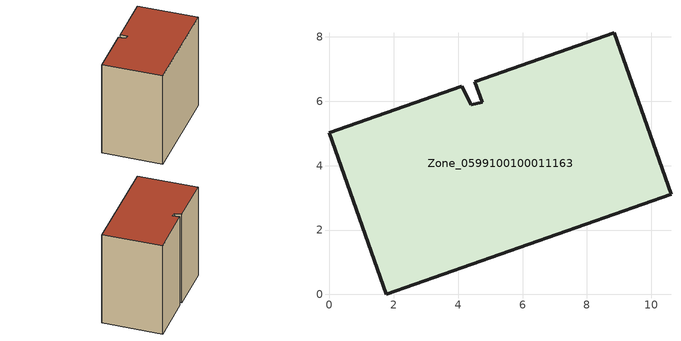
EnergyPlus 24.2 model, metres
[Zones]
Zone_0599100100011163
 floor ground (C_G): 0,5.02 4.11,6.47 4.4,5.9 4.75,5.96 4.52,6.61 8.85,8.13 10.61,3.11 1.77,0 z0
 wall outside (C_F): 8.85,8.13 4.52,6.61 4.75,5.96 4.4,5.9 4.11,6.47 0,5.02 1.77,0 10.61,3.11 8.85,8.13 z0:8.79
 roof outside (C_R): 4.11,6.47 0,5.02 1.77,0 10.61,3.11 8.85,8.13 4.52,6.61 4.75,5.96 4.4,5.9 z8.79
[BUILDING]
Pand.0599100100011163: North Axis=0; Terrain=City; Loads Convergence Tolerance Value=0.04; Temperature Convergence Tolerance Value=0.4; Solar Distribution=FullExterior; Maximum Number of Warmup Days=25; Minimum Number of Warmup Days=1
[Site:Location]
Rotterdam.The.Hague.AP_ZH_NLD Design_Conditions: Latitude=51.96; Longitude=4.45; Time Zone=1; Elevation=-4.5
[SITE:GROUNDTEMPERATURE:BUILDINGSURFACE]
18, 18, 18, 18, 18, 18, 18, 18, 18, 18, 18, 18
[MATERIAL] Thermal Absorptance=0.9; Solar Absorptance=0.7; Visible Absorptance=0.7
Name | Roughness | Thickness | Conductivity | Density | Specific Heat
G.TC.2015-2018 | MediumSmooth | 0.15 | 0.0428571 | 540 | 1210
F.TC.2015-2018 | Rough | 0.3 | 0.0666667 | 1920 | 840
R.TC.2015-2018 | MediumRough | 0.2 | 0.0333333 | 1500 | 1000
[CONSTRUCTION]
C_G: G.TC.2015-2018
C_F: F.TC.2015-2018
C_R: R.TC.2015-2018
[ZONE]
Zone_0599100100011163: Type=1; Multiplier=1; Ceiling Height=Autocalculate; Volume=Autocalculate; Floor Area=autocalculate; Part of Total Floor Area=Yes
[ZONEINFILTRATION:DESIGNFLOWRATE]
Infil_Zone_0599100100011163: Zone or ZoneList or Space or SpaceList=Zone_0599100100011163; Schedule=AlwaysOn; Design Flow Rate Calculation Method=Flow/Area; Flow Rate per Floor Area=0.0015; Constant Term Coefficient=1; Temperature Term Coefficient=0; Velocity Term Coefficient=0; Velocity Squared Term Coefficient=0
[HVACTEMPLATE:ZONE:IDEALLOADSAIRSYSTEM]
Zone_0599100100011163: Maximum Heating Supply Air Temperature=50; Minimum Cooling Supply Air Temperature=13; Maximum Heating Supply Air Humidity Ratio=0.0156; Minimum Cooling Supply Air Humidity Ratio=0.0077; Heating Limit=NoLimit; Cooling Limit=NoLimit; Dehumidification Control Type=ConstantSensibleHeatRatio; Cooling Sensible Heat Ratio=0.7; Dehumidification Setpoint=60; Humidification Control Type=None; Humidification Setpoint=30; Outdoor Air Method=None; Outdoor Air Flow Rate per Person=0.00944; Outdoor Air Flow Rate per Zone Floor Area=0; Outdoor Air Flow Rate per Zone=0; Demand Controlled Ventilation Type=None; Outdoor Air Economizer Type=NoEconomizer; Heat Recovery Type=None; Sensible Heat Recovery Effectiveness=0.7; Latent Heat Recovery Effectiveness=0.65
[ZONECONTROL:THERMOSTAT]
ThermostatControl_Zone_0599100100011163: Zone or ZoneList=Zone_0599100100011163; Control Type Schedule=DualSetpointControlType; Control 1=Thermostat_Zone_0599100100011163; Temperature Difference Between Cutout And Setpoint=0
[THERMOSTATSETPOINT:DUALSETPOINT]
Thermostat_Zone_0599100100011163: Heating Setpoint Temperature Schedule=HeatingSetpoint_Zone_0599100100011163; Cooling Setpoint Temperature Schedule=CoolingSetpoint_Zone_0599100100011163
[SCHEDULE:COMPACT]
HeatingSetpoint_Zone_0599100100011163: Through: 12/31, For: AllDays, Until: 24:00, 21
CoolingSetpoint_Zone_0599100100011163: Through: 12/31, For: AllDays, Until: 24:00, 24
DualSetpointControlType: Through: 12/31, For: AllDays, Until: 24:00, 4
AlwaysOn: Through: 12/31, For: AllDays, Until: 24:00, 1
